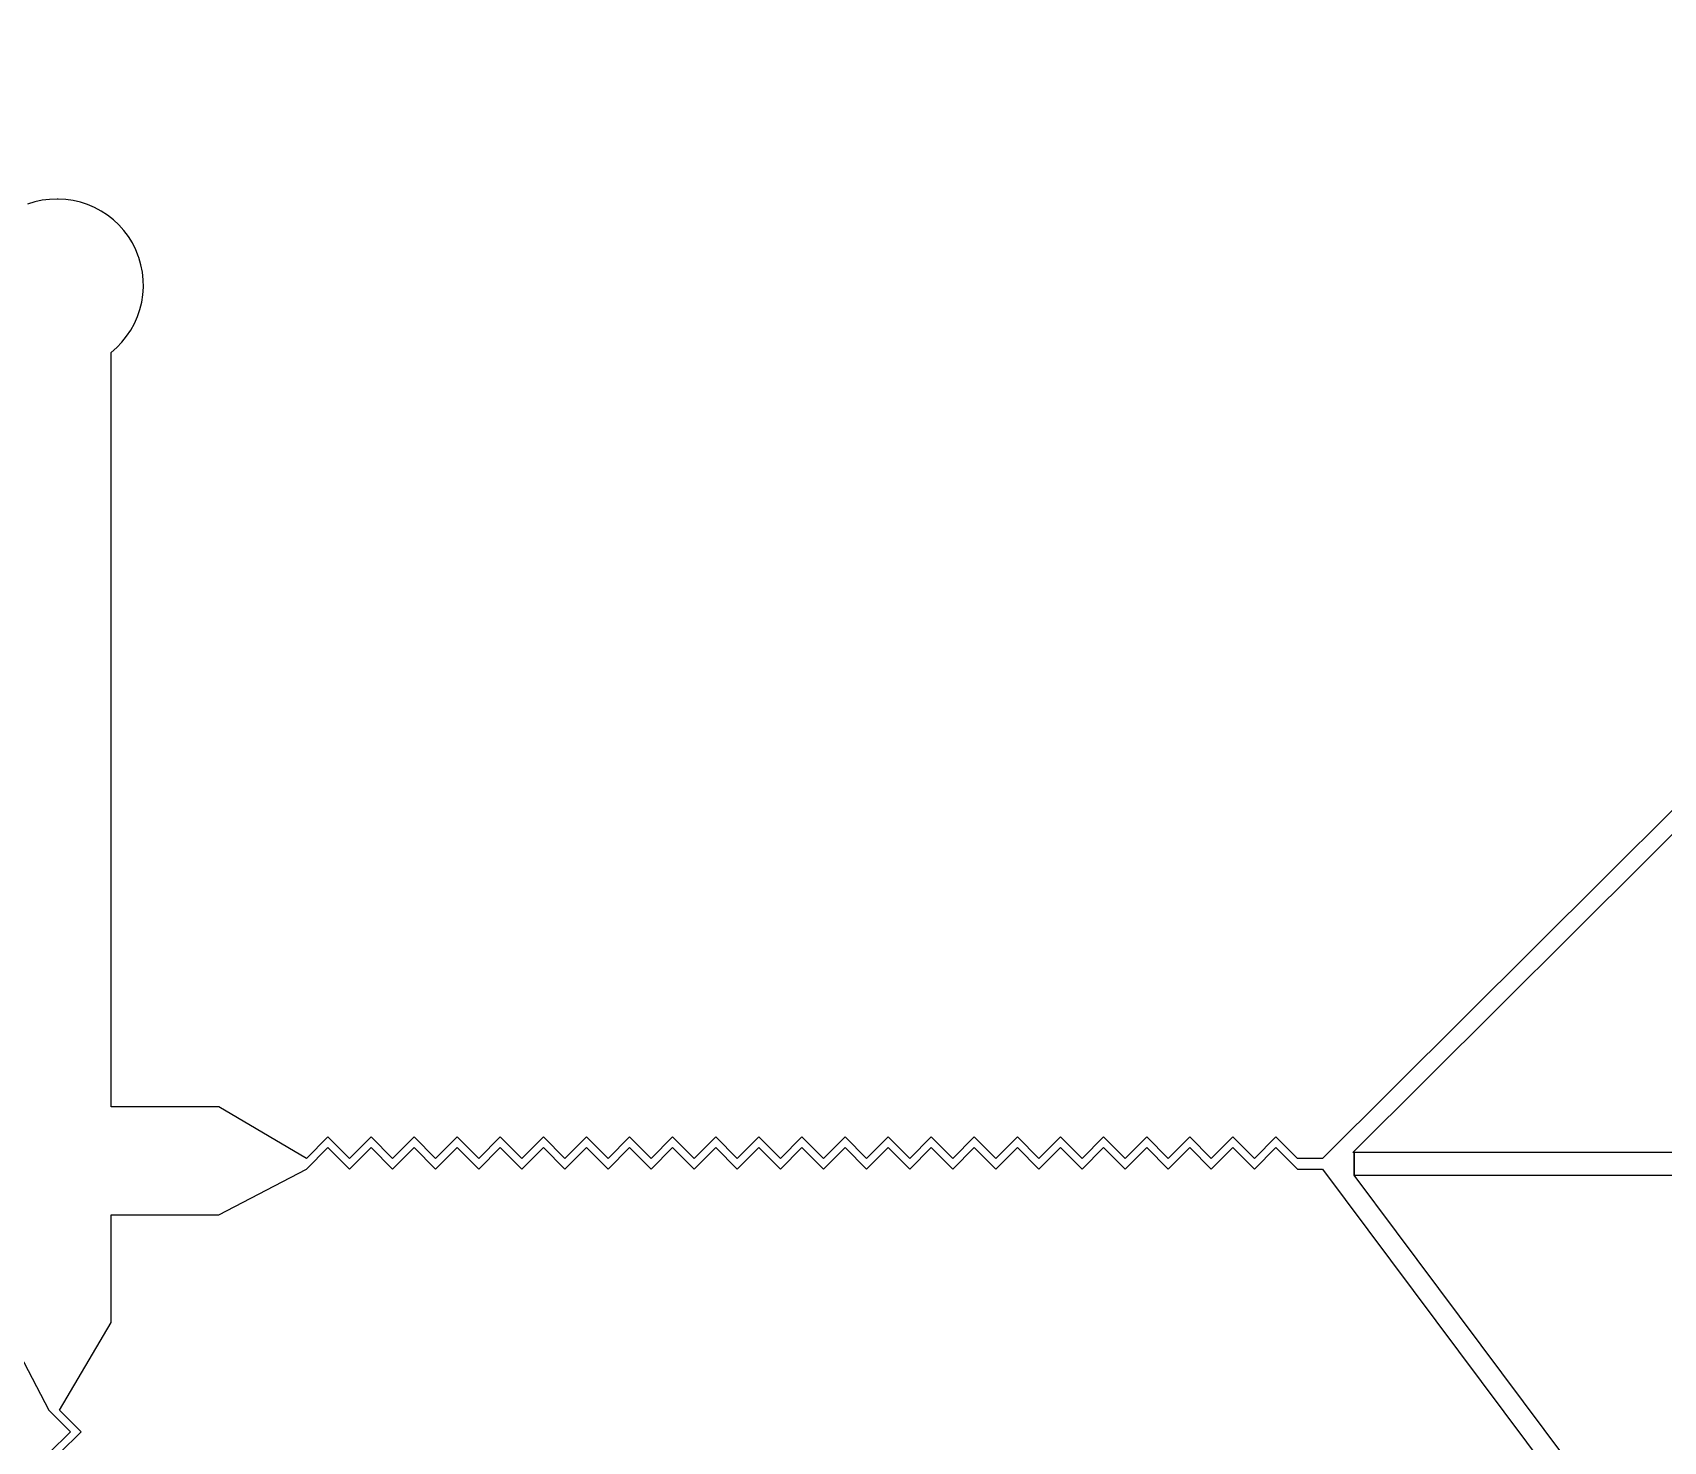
# Model space of a CAD drawing. Extents: x -64.2 to -14.2, y -14 to 12.2.
# Drawn here: x -54.33 to -39.2, y -0.87 to 12.21 of the extents above; entities that cross this region are included whole.
import ezdxf

# ---------------------------------------------------------------- set-up
doc = ezdxf.new("R2010")
doc.units = 13
doc.layers.add('1', color=7, linetype='CONTINUOUS')

msp = doc.modelspace()

# ---------------------------------------------------------------- linework, layer by layer
at = {"layer": '1'}
for points in [[(-31.861, 12.205), (-42.361, 1.758), (-42.594, 1.758), (-42.794, 1.958), (-42.994, 1.758), (-43.194, 1.958), (-43.394, 1.758), (-43.594, 1.958), (-43.794, 1.758), (-43.994, 1.958), (-44.194, 1.758), (-44.394, 1.958), (-44.594, 1.758), (-44.794, 1.958), (-44.994, 1.758), (-45.194, 1.958), (-45.394, 1.758), (-45.594, 1.958), (-45.794, 1.758), (-45.994, 1.958), (-46.194, 1.758), (-46.394, 1.958), (-46.594, 1.758), (-46.794, 1.958), (-46.994, 1.758), (-47.194, 1.958), (-47.394, 1.758), (-47.594, 1.958), (-47.794, 1.758), (-47.994, 1.958), (-48.194, 1.758), (-48.394, 1.958), (-48.594, 1.758), (-48.794, 1.958), (-48.994, 1.758), (-49.194, 1.958), (-49.394, 1.758), (-49.594, 1.958), (-49.794, 1.758), (-49.994, 1.958), (-50.194, 1.758), (-50.394, 1.958), (-50.594, 1.758), (-50.794, 1.958), (-50.994, 1.758), (-51.194, 1.958), (-51.394, 1.758), (-51.594, 1.958), (-51.794, 1.758), (-52.607, 2.236), (-53.607, 2.236), (-53.607, 9.236), (-53.554, 9.282), (-53.506, 9.332), (-53.462, 9.387), (-53.423, 9.445), (-53.39, 9.506), (-53.362, 9.57), (-53.339, 9.636), (-53.322, 9.704), (-53.312, 9.773), (-53.307, 9.842), (-53.308, 9.912), (-53.316, 9.981), (-53.329, 10.05), (-53.349, 10.117), (-53.352, 10.126), (-53.378, 10.191), (-53.409, 10.253), (-53.446, 10.312), (-53.488, 10.368), (-53.534, 10.42), (-53.585, 10.468), (-53.64, 10.511), (-53.699, 10.549), (-53.76, 10.582), (-53.824, 10.609), (-53.89, 10.631), (-53.958, 10.647), (-54.027, 10.657), (-54.097, 10.661), (-54.107, 10.661), (-54.177, 10.658), (-54.246, 10.649), (-54.314, 10.634), (-54.381, 10.613)], [(-31.861, -12.056), (-42.069, 1.603), (-42.069, 1.815), (-42.08, 1.815), (-31.861, 11.982)], [(-54.085, -0.977), (-53.885, -0.777), (-54.085, -0.577), (-53.607, 0.236), (-53.607, 1.236), (-52.607, 1.236), (-51.794, 1.659), (-51.594, 1.859), (-51.394, 1.659), (-51.194, 1.859), (-50.994, 1.659), (-50.794, 1.859), (-50.594, 1.659), (-50.394, 1.859), (-50.194, 1.659), (-49.994, 1.859), (-49.794, 1.659), (-49.594, 1.859), (-49.394, 1.659), (-49.194, 1.859), (-48.994, 1.659), (-48.794, 1.859), (-48.594, 1.659), (-48.394, 1.859), (-48.194, 1.659), (-47.994, 1.859), (-47.794, 1.659), (-47.594, 1.859), (-47.394, 1.659), (-47.194, 1.859), (-46.994, 1.659), (-46.794, 1.859), (-46.594, 1.659), (-46.394, 1.859), (-46.194, 1.659), (-45.994, 1.859), (-45.794, 1.659), (-45.594, 1.859), (-45.394, 1.659), (-45.194, 1.859), (-44.994, 1.659), (-44.794, 1.859), (-44.594, 1.659), (-44.394, 1.859), (-44.194, 1.659), (-43.994, 1.859), (-43.794, 1.659), (-43.594, 1.859), (-43.394, 1.659), (-43.194, 1.859), (-42.994, 1.659), (-42.794, 1.859), (-42.594, 1.659), (-42.361, 1.659), (-31.861, -12.389)], [(-21.641, 1.815), (-42.069, 1.815), (-42.069, 1.603), (-21.652, 1.603)], [(-54.607, 0.236), (-54.184, -0.577), (-53.984, -0.777), (-54.184, -0.977)]]:
    msp.add_lwpolyline(points, dxfattribs=at)

doc.saveas('drawing.dxf')
